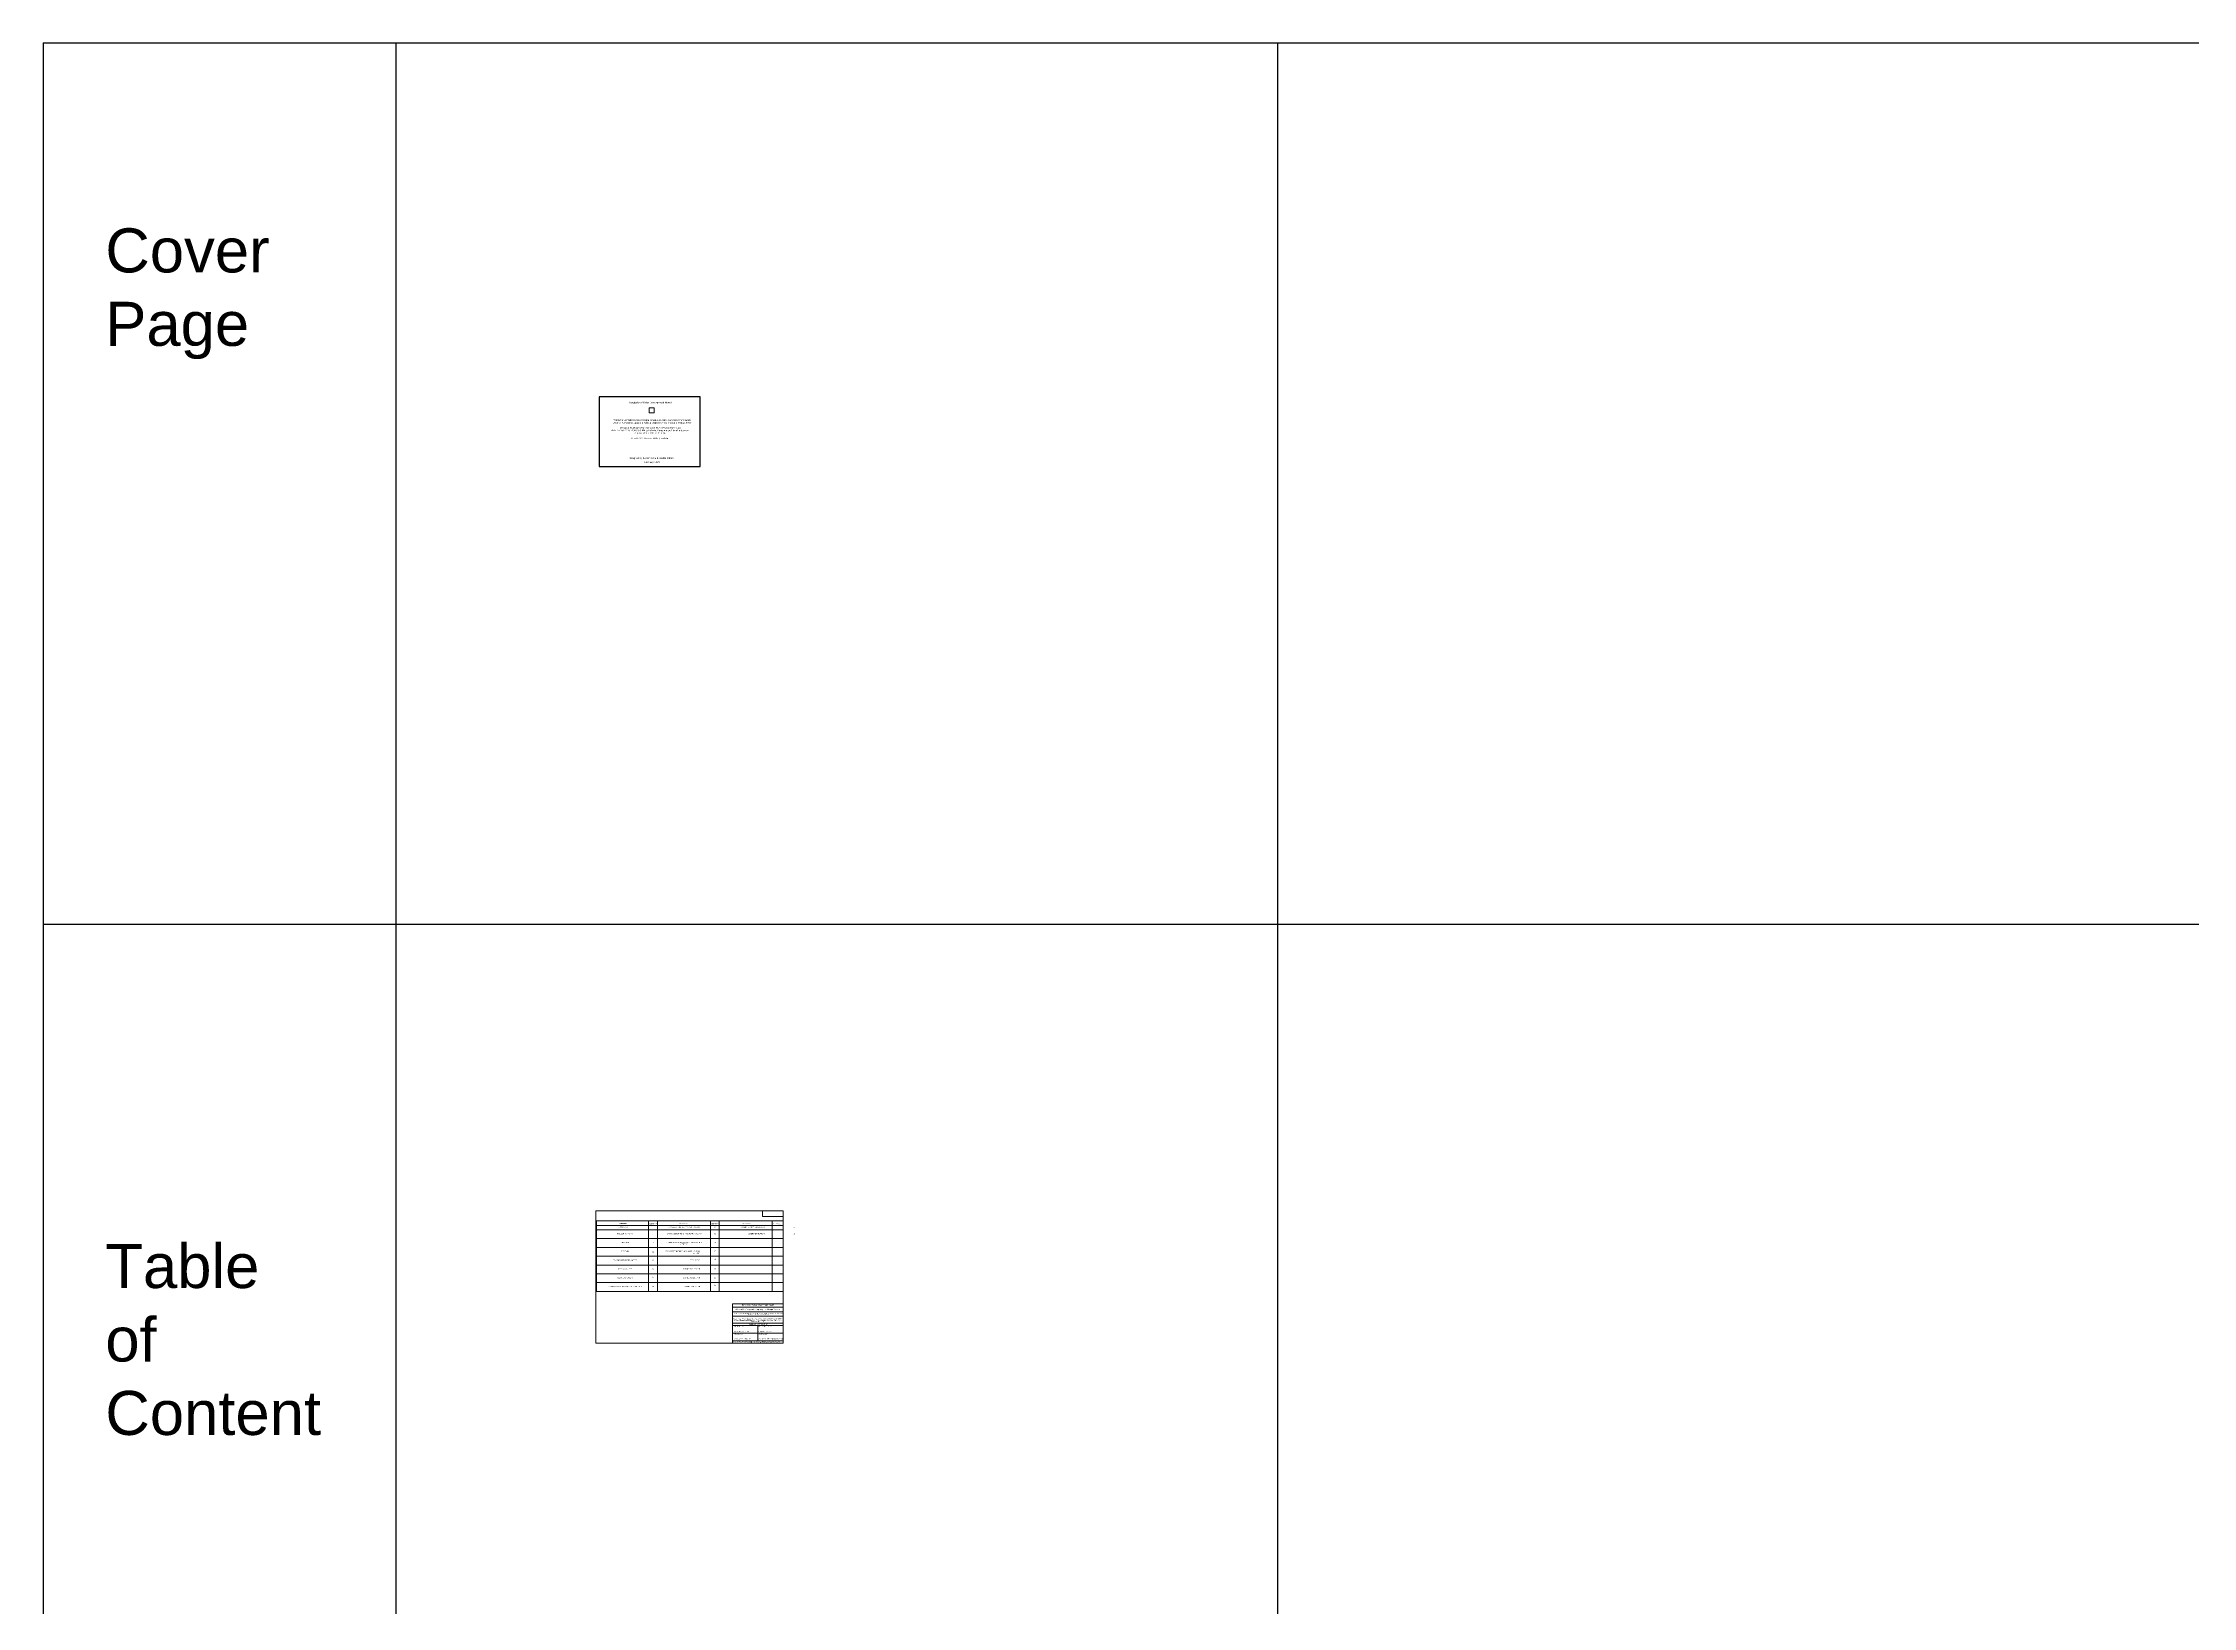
# Model space of a CAD drawing. Header units: inches. Extents: x -885 to 26362, y -28010 to 990.
# Drawn here: x 3489 to 5927, y -785 to 990 of the extents above; entities that cross this region are included whole.
import ezdxf

# ---------------------------------------------------------------- set-up
doc = ezdxf.new("R2010")
doc.units = ezdxf.units.IN
doc.header["$MEASUREMENT"] = 0
doc.layers.add('Construction Line', color=10, linetype='Continuous')
doc.layers.add('LINE', color=7, linetype='Continuous')
for name, color, linetype, lineweight in [('Layer1', 7, 'Continuous', 13), ('Long Section Labels', 7, 'Continuous', 9), ('Other line', 7, 'Continuous', 15)]:
    doc.layers.add(name, color=color, linetype=linetype, lineweight=lineweight)
doc.styles.get("Standard").update_dxf_attribs({"font": 'arial.ttf'})
picture_1 = doc.add_image_def('image5.jpg', size_in_pixel=(251, 242))

msp = doc.modelspace()

# ---------------------------------------------------------------- linework, layer by layer
at = {"layer": 'Construction Line'}
for p, q in [((3488.823672, 990.024943), (26362.295749, 990.024943)), ((3488.823672, 990.024943), (3488.823672, -28009.975057)), ((3888.823672, 990.024943), (3888.823672, -28009.975057)), ((4888.823672, 990.024943), (4888.823672, -28009.975057)), ((3488.823672, -9.975057), (26362.295749, -9.975057))]:
    msp.add_line(p, q, dxfattribs=at)
at = {"layer": 'Layer1'}
for p, q in [((4115.69025, -351.613968), (4328.072538, -351.613968)), ((4115.69025, -356.613968), (4328.072538, -356.613968)), ((4116.69025, -346.613968), (4116.69025, -426.613968)), ((4116.69025, -346.613968), (4116.69025, -351.613968)), ((4116.69025, -346.613968), (4175.69025, -346.613968)), ((4116.69025, -346.613968), (4116.69025, -351.613968)), ((4116.69025, -351.613968), (4116.69025, -356.613968)), ((4116.69025, -356.613968), (4116.69025, -366.613968)), ((4175.69025, -346.613968), (4175.69025, -426.613968)), ((4175.69025, -346.613968), (4185.69025, -346.613968)), ((4185.69025, -346.613968), (4185.69025, -426.613968)), ((4185.69025, -346.613968), (4245.69025, -346.613968)), ((4245.69025, -346.613968), (4245.69025, -426.613968)), ((4245.69025, -346.613968), (4255.69025, -346.613968)), ((4245.69025, -346.613968), (4255.69025, -346.613968)), ((4255.69025, -346.613968), (4255.69025, -426.613968)), ((4255.69025, -346.613968), (4328.072538, -346.613968)), ((4255.69025, -346.613968), (4315.69025, -346.613968)), ((4315.69025, -346.613968), (4315.69025, -426.613968)), ((4115.69025, -366.613968), (4328.072538, -366.613968)), ((4115.69025, -376.613968), (4328.072538, -376.613968)), ((4115.69025, -386.613968), (4328.072538, -386.613968)), ((4116.69025, -376.613968), (4116.69025, -386.613968)), ((4115.69025, -396.613968), (4328.072538, -396.613968)), ((4115.69025, -406.613968), (4328.072538, -406.613968)), ((4116.69025, -396.613968), (4116.69025, -406.613968)), ((4115.69025, -416.613968), (4328.072538, -416.613968)), ((4115.69025, -426.613968), (4328.072538, -426.613968))]:
    msp.add_line(p, q, dxfattribs=at)
at = {"layer": 'LINE', "color": 7, "lineweight": -2, "ltscale": 0.5}
msp.add_lwpolyline([(4233.949802, 509.527804), (4233.949802, 588.510936), (4119.583554, 588.510936), (4119.583554, 509.527804), (4233.949802, 509.527804), (4233.949802, 539.518291)], dxfattribs=at)
at = {"layer": 'Long Section Labels'}
for points in [[(4115.69025, -335.105781), (4328.072538, -335.105781), (4328.072538, -485.281297), (4115.69025, -485.281297)], [(4304.710486, -335.105781), (4328.072538, -335.105781), (4328.072538, -341.477249), (4304.710486, -341.477249)]]:
    msp.add_lwpolyline(points, close=True, dxfattribs=at)
for points in [[(4270.72932, -485.281297), (4270.72932, -440.681016), (4328.072538, -440.681016)], [(4270.72932, -444.291515), (4328.072538, -444.291515)], [(4270.72932, -449.813455), (4328.072538, -449.813455)], [(4270.72932, -454.698247), (4328.072538, -454.698247)], [(4270.72932, -462.556392), (4328.072538, -462.556392)], [(4270.72932, -465.104979), (4328.072538, -465.104979)], [(4270.72932, -473.812653), (4328.072538, -473.812653)], [(4270.72932, -482.520327), (4328.072538, -482.520327)], [(4291.967549, -482.520327), (4291.967549, -485.281297)], [(4299.400929, -465.104979), (4299.400929, -482.520327)]]:
    msp.add_lwpolyline(points, dxfattribs=at)

# ---------------------------------------------------------------- texts
at = {"layer": 'Construction Line', "char_height": 50, "attachment_point": 1}
for s, insert in [('Cover Page', (3559.522026, 779.68422)), ('Table of Content', (3559.522026, -372.732331))]:
    msp.add_mtext_dynamic_manual_height_columns(s, width=186.33768321, gutter_width=1, heights=[0], dxfattribs=dict(at, insert=insert))
at = {"layer": 'Layer1', "char_height": 1.2}
for s, width, heights, insert, attachment_point in [('\\pi12.36563;TABLE OF CONTENTS', 42.39483385, [0], (4127.437569, -360.431215), 1), ('\\pi9.94655;COVER PAGE', 30.80523593, [1.60898], (4131.124206, -352.994528), 1), ('CONTENTS', 22.2716575, [0], (4141.787994, -349.028816), 1), ('SHHET NO', 22.2716575, [0], (4176.415616, -349.361294), 1), ('\\pi1.66918;CROSS SECTION FROM KM 10.080 TO KM 13.440', 42.39483385, [0], (4194.5268, -360.431215), 1), ('\\pi3.62552;CROSS SECTION FROM KM 7.920 TO 10.080', 42.39483385, [0], (4194.5268, -352.931215), 1), ('CONTENTS', 22.2716575, [0], (4219.592506, -349.028816), 3), ('SHHET NO', 22.2716575, [0], (4254.964884, -349.361294), 3), ('\\pi20.33671;08', 42.39483385, [0], (4229.5268, -360.431215), 1), ('\\pi20.33794;07', 42.39483385, [0], (4229.5268, -352.931215), 1), ('U/S END TERMINATION SECTION', 42.39483385, [0], (4306.853699, -352.931215), 3), ('CONTENTS', 22.2716575, [0], (4281.787994, -349.028816), 1), ('D/S END TERMINATION', 42.39483385, [0], (4306.853699, -360.431215), 3), ('SHHET NO', 22.2716575, [0], (4316.415616, -349.361294), 1), ('14', 42.39483385, [0], (4341.853699, -352.931215), 3), ('15', 42.39483385, [0], (4341.853699, -360.431215), 3), ('\\pi16.7011;INDEX MAP', 42.39483385, [0], (4127.437569, -370.431215), 1), ('\\pi17.01829;SITE PLAN', 42.39483385, [0], (4127.437569, -380.465723), 1), ('\\pi20.34407;02', 42.39483385, [0], (4159.5268, -381.240078), 1), ('\\pi20.45376;01', 42.39483385, [0], (4159.5268, -370.431215), 1), ('CROSS SECTION FROM KM 13.440 TO KM 15.360 OPTION-2', 42.39483385, [0], (4233.942931, -380.465723), 3), ('\\pi1.66918;CROSS SECTION FROM KM 13.440 TO KM 15.360 \\P\\pi17.4333;OPTION-1', 42.39483385, [0], (4194.5268, -370.431215), 1), ('\\pi20.33671;09', 42.39483385, [0], (4229.5268, -370.431215), 1), ('\\pi20.39646;10', 42.39483385, [0], (4229.5268, -380.431215), 1), ('\\pi20.51024;11', 42.39483385, [0], (4229.5268, -389.555389), 1), ('\\pi7.89346;DRAWING PREPARATION NOTES', 42.39483385, [0], (4127.437569, -390.605932), 1), ('\\pi12.75485;TECHNICAL NOTES-1', 42.39483385, [0], (4127.437569, -410.431215), 1), ('\\pi13.48009;MEETING MINUTES', 42.39483385, [0], (4127.437569, -400.431215), 1), ('\\pi20.33343;05', 42.39483385, [0], (4159.5268, -409.866027), 1), ('\\pi20.33794;03', 42.39483385, [0], (4159.5268, -390.431215), 1), ('\\pi20.34039;04', 42.39483385, [0], (4159.5268, -400.431215), 1), ('DETAILS Z3,SHEAR PIN', 42.39483385, [0], (4233.942931, -400.431215), 3), ('DETAILS FILTER DRAIN', 42.39483385, [0], (4233.942931, -410.431215), 3), ('DETAILS X,Y,Z', 42.39483385, [0], (4233.942931, -390.605932), 3), ('\\pi20.39442;13', 42.39483385, [0], (4229.5268, -410.431215), 1), ('\\pi20.40055;12', 42.39483385, [0], (4229.5268, -400.431215), 1), ('\\pi2.60151;CROSS SECTION FROM KM 6.720 TO KM 7.920', 42.39483385, [0], (4127.437569, -420.431215), 1), ('\\pi20.33834;06', 42.39483385, [0], (4159.5268, -420.431215), 1), ('U/S END TERMINATION', 42.39483385, [0], (4233.942931, -420.431215), 3), ('\\pi20.39442;13', 42.39483385, [0], (4229.5268, -418.753788), 1)]:
    msp.add_mtext_dynamic_manual_height_columns(s, width=width, gutter_width=1, heights=heights, dxfattribs=dict(at, insert=insert, attachment_point=attachment_point))
at = {"layer": 'Long Section Labels'}
for s, insert, char_height, width, attachment_point in [('Design of Protective Work along the R/B of Padma River from KM 6.720 to KM 15.720=9.000 KM at Talbaria, Baruipara and Bahalbaria union, Upazila: Mirpur, District: Kushtia Kushtia O & M Division, BWDB, Kushtia.', (4299.400929, -459.264466), 0.955720297, 57.34321779, 5), ('Protection of Talbaria area of Mirpur Upazila & Kamorkandi area of Shelaidah Union of Kumarkhali Upazila in Kushtia District from the erosion of Padma River', (4299.400929, -452.362042), 0.849529152, 59.46704067, 5), ('TABLE OF CONTENTS', (4299.400929, -463.830686), 1.48667602, 59.46704067, 5), ('DATE:XX-XX-XXXX', (4281.348435, -483.688429), 1.48667602, 29.73352034, 5), ('CHECKED BY:^J^J^J(MST.TASMEM JAHAN),EE', (4272.853143, -477.847917), 1.06191144, 29.73352034, 4), ('DESIGNED BY:^J^J^J(SHAMMI AKHTER),SDE', (4272.853143, -469.352625), 1.06191144, 29.73352034, 4), ('Drawing No:DC-5-XXXX-XX/XX', (4310.020043, -483.688429), 1.48667602, 46.72410339, 5), ('APPROVED BY:^J^J^J(MD. MAHFUZUR RAHMAN),CE,DESIGN', (4300.46284, -477.847917), 1.06191144, 29.73352034, 4), ('RECOMMENDED BY:^J^J^J(JAKARIA PERVEZ),SE', (4300.46284, -469.352625), 1.06191144, 29.73352034, 4)]:
    msp.add_mtext(s, dxfattribs=dict(at, insert=insert, char_height=char_height, width=width, attachment_point=attachment_point))
at = {"layer": 'Long Section Labels', "char_height": 1.48667602, "attachment_point": 5}
for s, insert in [('Office of The Superintending Enginner,Design Circle-2', (4299.400929, -447.052485)), ('Bangladesh Water Development Board', (4299.400929, -442.273883))]:
    msp.add_mtext(s, dxfattribs=dict(at, insert=insert))
at = {"layer": 'Other line', "color": 7, "ltscale": 5, "attachment_point": 2}
for s, insert, char_height, width in [('\\pt3.976;"Protection of Talbaria area of Mirpur Upazila & Kamorkandi area of Shelaidah\\P Union of Kumarkhali Upazila in Kushtia District from the erosion of Padma River"', (4179.463496, 562.979488), 1.8, 98.17973188), ('Bangladesh Water Development Board', (4177.283089, 583.079581), 2, 137.6102849), ('{\\C0;Design of Protective Work along the R/B of Padma River from \\PKM 6.720 to KM 15.720=9.000 KM at Talbaria, Baruipara and Bahalbaria union, \\PUpazila: Mirpur, District: Kushtia.\\P\\PKushtia WD Division, BWDB, Kushtia.}', (4177.400396, 554.356324), 1.8, 98.17973188), ('Designed by: Design Circle-5, BWDB, Dhaka.', (4179.279176, 519.813018), 1.8, 98.17973188), ('February, 2024{\\fTimes New Roman|b1|i0|c0|p18; }', (4179.568734, 515.417065), 1.8, 98.17973188)]:
    msp.add_mtext(s, dxfattribs=dict(at, insert=insert, char_height=char_height, width=width))

# ---------------------------------------------------------------- pictures from other files: only their frames are drawn
at = {"layer": 'Layer1'}
image = msp.add_image(picture_1, insert=(4176.18938, 570.233337), size_in_units=(5.858261, 5.648204), dxfattribs=at)
image.dxf.flags = 7

doc.saveas('drawing.dxf')
